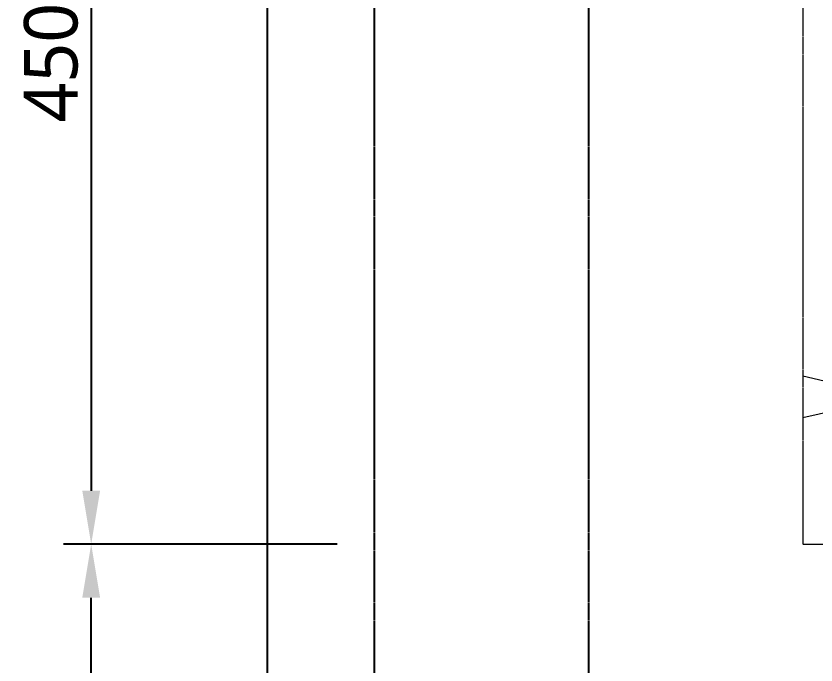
# Model space of a CAD drawing. Header units: millimetres. Extents: x -9013 to 516, y -36629 to 6082.
# Drawn here: x -2279.7 to -1906, y -23207.2 to -22903.9 of the extents above; entities that cross this region are included whole.
import ezdxf

# ---------------------------------------------------------------- set-up
doc = ezdxf.new("R2010")
doc.units = ezdxf.units.MM
doc.header["$LTSCALE"] = 0.05
doc.linetypes.add('CENTER', pattern=[50.8, 31.75, -6.35, 6.35, -6.35])
doc.linetypes.add('CENTER2', pattern=[28.575, 19.05, -3.175, 3.175, -3.175])
doc.layers.get('0').update_dxf_attribs({"lineweight": 18})
doc.layers.get('Defpoints').update_dxf_attribs({"color": 140, "lineweight": 18})
for name, color, linetype in [('1', 7, 'Continuous'), ('1CO', 4, 'Continuous'), ('HWAT___5CS', 3, 'CENTER2')]:
    doc.layers.add(name, color=color, linetype=linetype)
doc.layers.add('G-Anno-Std-Cntr', color=1, linetype='CENTER2', lineweight=18)
doc.styles.add('trebuchet_MS', font='trebuc.ttf')
doc.dimstyles.new('MGP', dxfattribs={"dimtxt": 2.5, "dimasz": 2.5, "dimexe": 1.25, "dimexo": 0.625, "dimtad": 1, "dimdec": 0, "dimtxsty": 'trebuchet_MS', "dimcen": 2.5, "dimclrt": 7, "dimadec": 0, "dimazin": 0, "dimtfac": 1, "dimtdec": 0, "dimtmove": 0, "dimatfit": 3, "dimfxl": 1.148294, "dimfxlon": 1, "dimarcsym": 2})

# ---------------------------------------------------------------- blocks, each defined once
blk = doc.blocks.new('gas meter 1')
at = {"layer": '1', "color": 42, "lineweight": 9}
for points in [[(-6480.2, 2825.65), (-6464.95, 2822.13)], [(-6480.2, 2806.1), (-6464.95, 2809.62)]]:
    blk.add_lwpolyline(points, dxfattribs=at)
at = {"layer": 'G-Anno-Std-Cntr'}
blk.add_lwpolyline([(-6480.2, 2746.98), (-6230.2, 2746.98), (-6230.2, 3196.98), (-6480.2, 3196.98)], close=True, dxfattribs=at)
blk = doc.blocks.new('*D981')
at = {"color": 0, "lineweight": -2, "transparency": 16777216}
for p, q in [((-2129.73, -22700.73), (-2257.56, -22700.73)), ((-2244.56, -22725.73), (-2244.56, -23125.73)), ((-2129.73, -23150.73), (-2257.56, -23150.73))]:
    blk.add_line(p, q, dxfattribs=at)
at = {"color": 0, "transparency": 16777216}
for points in [[(-2248.73, -22725.73), (-2240.39, -22725.73), (-2244.56, -22700.73)], [(-2248.73, -23125.73), (-2240.39, -23125.73), (-2244.56, -23150.73)]]:
    blk.add_solid(points, dxfattribs=at)
at = {"layer": 'Defpoints', "color": 0, "transparency": 16777216}
for p in [(-1912.2, -22700.73), (-2244.56, -23150.73), (-1912.2, -23150.73)]:
    blk.add_point(p, dxfattribs=at)
at = {"color": 7, "transparency": 16777216, "insert": (-2263.28, -22925.73), "char_height": 25, "attachment_point": 5, "rotation": 90, "style": 'trebuchet_MS'}
blk.add_mtext('450', dxfattribs=at)
blk = doc.blocks.new('*D983')
at = {"color": 0, "lineweight": -2, "transparency": 16777216}
for p, q in [((-2140.46, -23150.73), (-2257.56, -23150.73)), ((-2244.56, -23525.68), (-2244.56, -23175.73)), ((-2140.46, -23550.68), (-2257.56, -23550.68))]:
    blk.add_line(p, q, dxfattribs=at)
at = {"color": 0, "transparency": 16777216}
for points in [[(-2248.73, -23175.73), (-2240.39, -23175.73), (-2244.56, -23150.73)], [(-2248.73, -23525.68), (-2240.39, -23525.68), (-2244.56, -23550.68)]]:
    blk.add_solid(points, dxfattribs=at)
at = {"layer": 'Defpoints', "color": 0, "transparency": 16777216}
for p in [(-2244.56, -23150.73), (-2134.46, -23150.73), (-2134.46, -23550.68)]:
    blk.add_point(p, dxfattribs=at)
at = {"color": 7, "transparency": 16777216, "insert": (-2263.28, -23350.7), "char_height": 25, "attachment_point": 5, "rotation": 90, "style": 'trebuchet_MS'}
blk.add_mtext('400', dxfattribs=at)

msp = doc.modelspace()

# ---------------------------------------------------------------- linework, layer by layer
at = {"layer": '1CO'}
msp.add_line((-2162.2, -24400.73), (-2162.2, -22050.73), dxfattribs=at)
at = {"layer": 'HWAT___5CS'}
for p, q in [((-2112.2, -24400.73), (-2112.2, -22050.73)), ((-2012.2, -24400.73), (-2012.2, -22050.73))]:
    msp.add_line(p, q, dxfattribs=at)

# ---------------------------------------------------------------- block references
at = {"layer": 'G-Anno-Std-Cntr', "color": 7, "linetype": 'CENTER'}
msp.add_blockref('gas meter 1', (4568, -25897.7), dxfattribs=at)

# ---------------------------------------------------------------- dimensions: what is measured, and where the dimension line sits
for p1, p2, picture, middle in [((-1912.2, -22700.73), (-1912.2, -23150.73), '*D981', (-2263.28, -22925.73)), ((-2134.46, -23550.68), (-2134.46, -23150.73), '*D983', (-2263.28, -23350.7))]:
    dim = msp.add_linear_dim(base=(-2244.56, -23150.73), p1=p1, p2=p2, angle=90, dimstyle='MGP', override={"dimscale": 100, "dimtxt": 0.25, "dimasz": 0.25, "dimexe": 0.13, "dimexo": 0.06, "dimgap": 0.06, "dimarcsym": 1})
    dim.commit()
    dim.dimension.update_dxf_attribs({"geometry": picture, "text_midpoint": middle})

doc.saveas('drawing.dxf')
